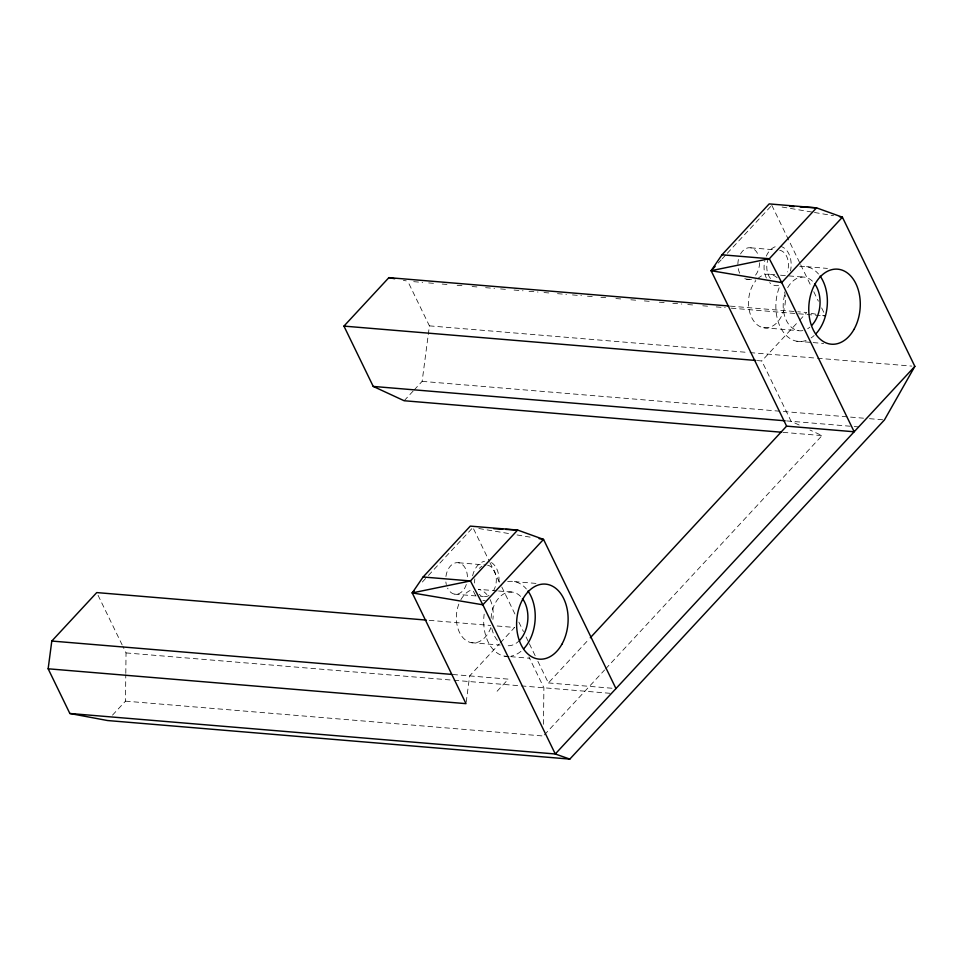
<?xml version="1.0" encoding="UTF-8"?>
<svg xmlns="http://www.w3.org/2000/svg" width="963" height="963" viewBox="0 0 963 963"><rect width="100%" height="100%" fill="white"/><g stroke="black" fill="none" stroke-linecap="round" stroke-linejoin="round"><path stroke-width="0.72" stroke-dasharray="4.82 3.61" d="M112.502 715.136L125.491 701.148L125.78 674.834M125.804 673.378L126.033 652.914L122.783 646.209M543.481 724.308L543.89 687.775L528.928 656.947M414.138 389.979L422.131 381.36L429.414 325.867L407.722 281.172M466.2 702.183L469.655 675.906L499.279 643.97M404.147 400.74L413.139 391.05M422.348 582.013L427.403 576.56M428.415 575.465L471.906 528.591M718.205 263.08L721.239 259.805M722.25 258.71L726.295 254.352M727.306 253.269L770.797 206.383M500.303 642.863L514.603 627.455L496.631 625.95M757.315 360.583L761.805 360.969L798.58 321.317M799.603 320.222L806.753 312.506L797.761 311.759M497.101 691.241L508.332 679.132L453.176 674.533M537.884 661.304L548.392 682.936L589.284 638.842M544.372 734.901L604.595 669.983M605.607 668.888L822.017 435.601L809.919 430.004M750.791 247.828L775.347 249.874M806.513 266.655L827.446 268.412M770.448 274.359L774.782 274.72M780.56 275.201L805.128 277.26M746.662 279.222L755.329 279.944M730.363 306.138L796.269 311.639M413.705 281.665L422.697 282.424M428.679 282.917L436.179 283.543M442.161 284.049L449.649 284.675M457.136 285.289L464.635 285.915M472.123 286.541L479.61 287.167M485.593 287.672L494.585 288.418M500.579 288.924L508.067 289.538M514.049 290.044L523.041 290.79M529.036 291.295L538.016 292.042M544.011 292.547L551.498 293.161M557.493 293.667L566.473 294.413M572.467 294.919L581.447 295.665M587.442 296.171L594.929 296.785M600.924 297.29L608.411 297.916M615.899 298.542L623.386 299.168M630.873 299.794L638.361 300.408M644.355 300.913L651.843 301.539M659.33 302.165L666.817 302.791M672.812 303.285L681.792 304.031M687.787 304.537L695.274 305.163M702.761 305.789L710.249 306.415M716.243 306.908L725.235 307.666M731.218 308.16L797.123 313.661M798.616 313.782L825.58 316.033L819.778 314.949M763.442 327.733L798.11 330.622M796.726 341.215L811.677 342.467M813.169 342.587L823.642 343.466M429.414 325.867L748.54 352.494M750.045 352.614L815.962 358.116M817.467 358.236L911.853 366.109M422.131 381.36L863.498 418.183M869.481 418.676L882.951 419.808M786.602 420.915L852.797 426.44M854.265 426.561L858.671 426.934M783.075 432.351L822.017 435.601M458.641 562.765L486.086 565.052M514.362 581.604L536.8 583.47M497.089 590.873L478.298 589.296A26.952 18.369 -85.2 0 1 486.881 594.568M498.533 590.993L512.978 592.197M454.512 594.159L479.08 596.205M480.525 596.326L483.414 596.566M429.233 620.328L490.636 625.456M471.292 642.67L500.182 645.078M504.576 656.152L509.066 656.537M510.559 656.658L529.999 658.283M548.392 682.936L615.959 688.569M126.033 652.914L452.538 680.155M454.03 680.275L611.469 693.42M125.491 701.148L543.349 736.009M782.1 207.033L812.989 212.233M814.469 212.486L833.585 215.7M478.804 528.494L511.16 533.947M517.047 534.934L531.757 537.414M811.099 313.324L818.333 314.672M403.377 280.353L406.266 280.895M799.158 425.02L791.092 421.288L761.805 360.969M771.808 205.3L800 263.368M800.662 264.717L811.147 286.324M813.771 291.729L818.369 301.178M821.644 307.931L824.268 313.336M473.567 528.856L489.324 561.297M489.974 562.645L501.133 585.624M501.795 586.973L514.916 613.997M518.852 622.11L523.451 631.572M526.075 636.976L528.699 642.381M529.361 643.741L535.259 655.899M98.045 595.266L122.132 644.873M780.199 246.311A19.814 13.506 -85.2 0 1 790.479 270.964M778.573 285.529A19.814 13.506 -85.2 0 1 769.654 282.665M766.379 278.042A19.814 13.506 -85.2 0 1 764.754 260.901M766.307 256.122A19.814 13.506 -85.2 0 1 776.66 246.335M799.808 266.703A37.653 25.664 -85.2 0 1 818.502 274.022M814.132 335.533A37.653 25.664 -85.2 0 1 811.075 337.929M806.103 340.445A37.653 25.664 -85.2 0 1 779.946 326.276A37.653 25.664 -85.2 0 1 780.391 284.687M779.681 250.236A15.853 10.81 -85.2 0 1 787.373 271.915M770.508 278.536A15.853 10.81 -85.2 0 1 767.86 259.95M491.094 618.294A26.952 18.369 -85.2 0 1 502.554 594.653A26.952 18.369 -85.2 0 1 521.561 597.457M519.791 640.142A26.952 18.369 -85.2 0 1 505.96 645.559M497.377 640.299A26.952 18.369 -85.2 0 1 491.503 626.636M491.407 562.561A19.814 13.506 -85.2 0 1 498.786 583.361M485.244 600.623A19.814 13.506 -85.2 0 1 482.896 600.491M475.722 595.519A19.814 13.506 -85.2 0 1 472.652 588.525M472.604 575.838A19.814 13.506 -85.2 0 1 484.521 561.273M507.657 581.64A37.653 25.664 -85.2 0 1 526.364 588.959M520.983 651.337A37.653 25.664 -85.2 0 1 511.293 656.116M508.596 656.441A37.653 25.664 -85.2 0 1 484.172 614.141M487.531 565.173A15.853 10.81 -85.2 0 1 493.67 590.451M489.011 595.459A15.853 10.81 -85.2 0 1 479.105 594.255M474.651 583.012A15.853 10.81 -85.2 0 1 474.819 578.883M479.393 568.363A15.853 10.81 -85.2 0 1 481.933 566.28M445.929 576.476A15.853 10.81 -85.2 0 1 458.171 562.693A15.853 10.81 -85.2 0 1 467.368 579.088M466.333 584.445A15.853 10.81 -85.2 0 1 447.59 588.152M446.326 584.589A15.853 10.81 -85.2 0 1 445.869 581.953M490.083 599.516A26.952 18.369 -85.2 0 1 492.9 619.378M490.937 627.443A26.952 18.369 -85.2 0 1 465.454 640.01A26.952 18.369 -85.2 0 1 459.146 603.259M460.868 599.708A26.952 18.369 -85.2 0 1 473.495 589.332M787.686 287.66A26.952 18.369 -85.2 0 1 813.711 282.52M809.859 327.167A26.952 18.369 -85.2 0 1 807.632 328.744M802.925 330.586A26.952 18.369 -85.2 0 1 785.038 293.763M757.64 278.752A26.952 18.369 -85.2 0 1 778.104 278.62M784.664 291.945A26.952 18.369 -85.2 0 1 774.168 325.061A26.952 18.369 -85.2 0 1 750.984 315.996A26.952 18.369 -85.2 0 1 755.835 280.666M740.535 253.955A15.853 10.81 -85.2 0 1 758.639 256.158M759.578 262.755A15.853 10.81 -85.2 0 1 754.799 276.032M749.491 279.198A15.853 10.81 -85.2 0 1 743.978 278.175M739.74 273.215A15.853 10.81 -85.2 0 1 738.007 267.016M737.875 264.295A15.853 10.81 -85.2 0 1 738.97 257.542"/><path stroke-width="1.44" d="M721.985 254.786L769.329 258.734L781.739 282.592L854.169 431.773L786.602 426.14L711.127 270.711L721.985 254.786L769.172 203.903L816.528 207.852L842.408 217.193L914.85 366.361L884.443 419.928L569.819 759.097L107.507 720.529L69.854 713.487L48.15 668.791L51.797 641.045L96.745 592.582L426.236 620.076M48.15 668.791L466.008 703.652L412.236 592.907L423.094 576.993L470.293 526.111L517.637 530.059L543.529 539.388L615.959 688.569M781.571 432.231L404.147 400.74L373.235 386.428L343.947 326.108L388.883 277.645L728.871 306.017M569.819 759.097L555.278 753.981L482.848 604.8L412.236 592.907L414.259 590.728M839.471 216.687L842.408 217.193L781.739 282.592L711.127 270.711L715.172 266.342M590.307 637.747L786.602 426.14M914.85 366.361L555.278 753.981L69.854 713.487M711.127 270.711L769.329 258.734L816.528 207.852L800.121 206.913M412.236 592.907L470.438 580.942L517.637 530.059L505.707 529.385M789.696 206.323L794.162 206.576M493.778 528.699L502.722 529.205M343.947 326.108L755.811 360.463M373.235 386.428L785.11 420.795M423.094 576.993L470.438 580.942L482.848 604.8L543.529 539.388L539.111 538.654M51.797 641.045L451.683 674.401M388.883 277.645L394.686 278.728M820.139 276.104A37.653 25.664 -85.2 0 1 816.046 333.643M522.44 598.565A26.952 18.369 -85.2 0 1 519.791 640.142M527.989 591.053A37.653 25.664 -85.2 0 1 523.896 648.581M814.59 283.628A26.952 18.369 -85.2 0 1 811.941 325.205M853.976 329.418A37.653 25.664 -85.2 0 0 839.411 269.399A37.653 25.664 -85.2 0 0 810.16 321.221A37.653 25.664 -85.2 0 0 853.976 329.418M561.826 644.355A37.653 25.664 -85.2 0 0 547.261 584.348A37.653 25.664 -85.2 0 0 518.01 636.17A37.653 25.664 -85.2 0 0 561.826 644.355"/></g></svg>
